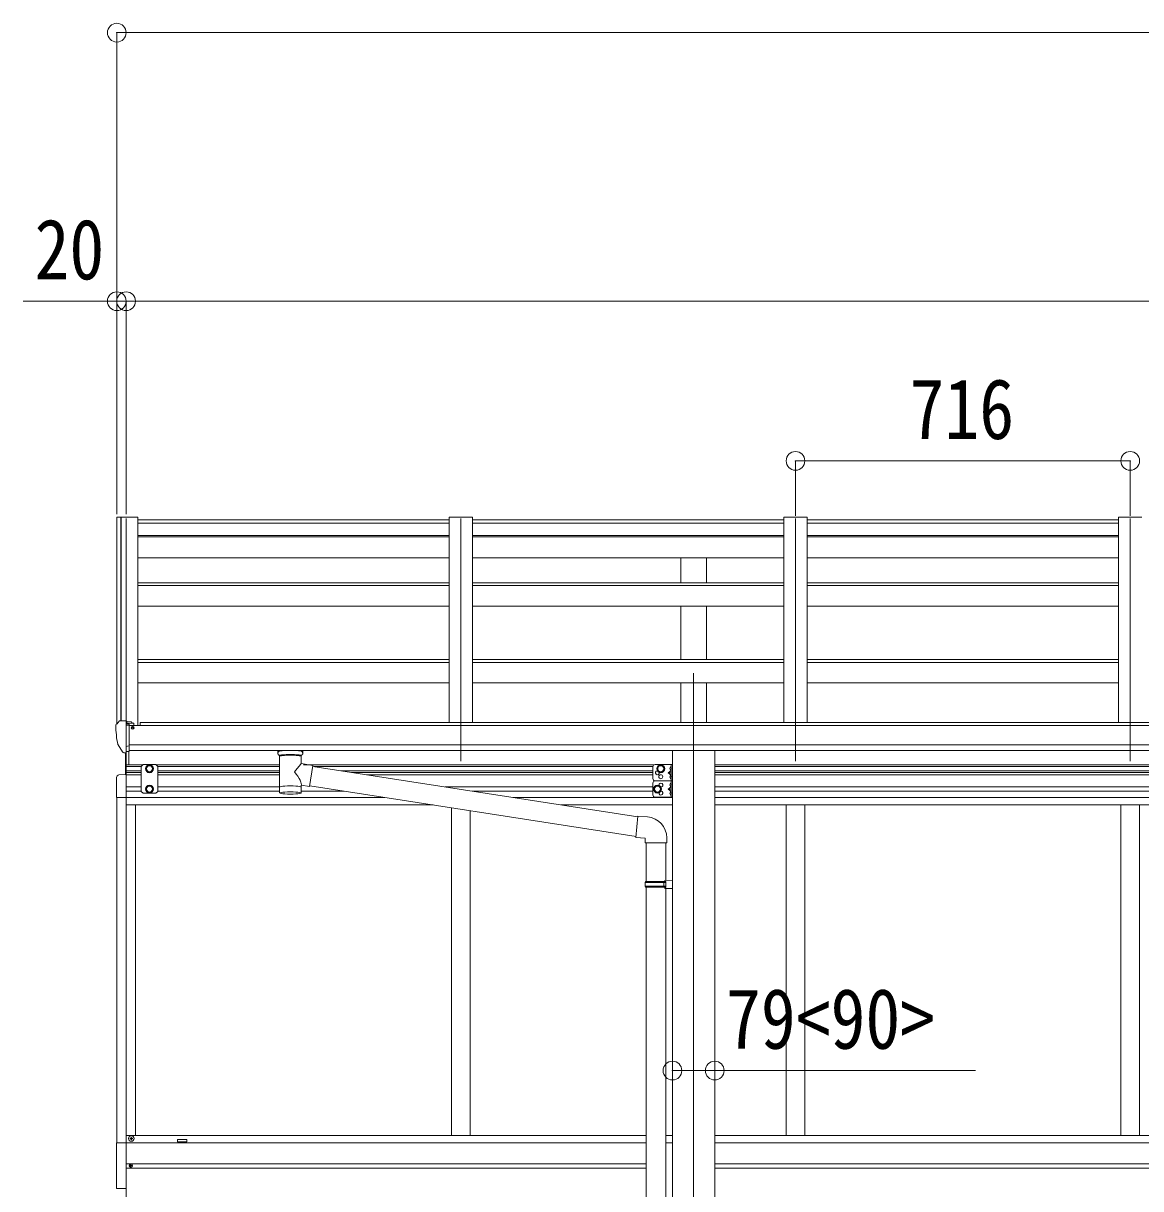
# Model space of a CAD drawing. Units: millimetres at full size, sheet at 1:40. Extents: x -11181 to 11305, y -7804 to 7716.
# Drawn here: x -1660 to 730, y 973 to 3466 of the extents above; entities that cross this region are included whole.
import ezdxf
from ezdxf.enums import TextEntityAlignment as Align

# ---------------------------------------------------------------- set-up
doc = ezdxf.new("R2010")
doc.units = ezdxf.units.MM
doc.header["$LTSCALE"] = 40
doc.header["$PDMODE"] = 32
doc.header["$PDSIZE"] = 40
for name, color, linetype, lineweight in [('0-1_本体', 4, 'Continuous', 9), ('0-2_部品', 7, 'Continuous', 9), ('0-8_PARTS2', 2, 'Continuous', 9), ('0-A_寸法', 6, 'Continuous', 9), ('1-1_GLASS', 4, 'Continuous', 9), ('1-2_GLASS_SEAL', 7, 'Continuous', 9)]:
    doc.layers.add(name, color=color, linetype=linetype, lineweight=lineweight)
doc.styles.add('ＭＳ ゴシック', font='')
doc.styles.get('ＭＳ ゴシック').set_extended_font_data('MS Gothic')

msp = doc.modelspace()

# ---------------------------------------------------------------- linework, layer by layer
at = {"layer": '0-1_本体'}
for p, q in [((-1460.27, 2408.2), (-1460.28, 1967.15)), ((-1459.33, 2409.09), (-1451.5, 2409.5)), ((-1451.28, 2409.42), (-1451.28, 1973.69)), ((-1451.2, 2409.31), (-1450.58, 2407.69)), ((-1415.28, 2409.51), (-1415.28, 1963.51)), ((-749.28, 2403.42), (-1415.28, 2403.42)), ((-1415.28, 2396.51), (-749.28, 2396.51)), ((-749.28, 2409.51), (-749.28, 1970.22)), ((-699.28, 2409.51), (-749.28, 2409.51)), ((-699.28, 2409.51), (-699.28, 1970.22)), ((-33.28, 2403.42), (-699.28, 2403.42)), ((-699.28, 2396.51), (-33.28, 2396.51)), ((-33.28, 2409.51), (-33.28, 1970.22)), ((16.72, 2409.51), (-33.28, 2409.51)), ((16.72, 2409.51), (16.72, 1970.22)), ((682.72, 2403.42), (16.72, 2403.42)), ((16.72, 2396.51), (682.72, 2396.51)), ((682.72, 2409.51), (682.72, 1970.22)), ((732.72, 2409.51), (682.72, 2409.51)), ((-1415.28, 2369.79), (-749.28, 2369.79)), ((-699.28, 2369.79), (-33.28, 2369.79)), ((16.72, 2369.79), (682.72, 2369.79)), ((-1415.28, 2367.21), (-749.28, 2367.21)), ((-699.28, 2367.21), (-33.28, 2367.21)), ((16.72, 2367.21), (682.72, 2367.21)), ((-1415.28, 2322.48), (-749.28, 2322.48)), ((-699.28, 2322.48), (-33.28, 2322.48)), ((-253.78, 2268.74), (-253.78, 2322.48)), ((-198.78, 2268.74), (-198.78, 2322.48)), ((16.72, 2322.48), (682.72, 2322.48)), ((-1415.28, 2268.74), (-749.28, 2268.74)), ((-699.28, 2268.74), (-33.28, 2268.74)), ((16.72, 2268.74), (682.72, 2268.74)), ((-1415.28, 2263.18), (-749.28, 2263.18)), ((-699.28, 2263.18), (-33.28, 2263.18)), ((16.72, 2263.18), (682.72, 2263.18)), ((-1415.28, 2219.18), (-749.28, 2219.18)), ((-699.28, 2219.18), (-33.28, 2219.18)), ((-253.78, 2105.09), (-253.78, 2219.18)), ((-198.78, 2105.09), (-198.78, 2219.18)), ((16.72, 2219.18), (682.72, 2219.18)), ((-1415.28, 2105.09), (-749.28, 2105.09)), ((-1415.28, 2098.3), (-749.28, 2098.3)), ((-699.28, 2105.09), (-33.28, 2105.09)), ((-699.28, 2098.3), (-33.28, 2098.3)), ((16.72, 2105.09), (682.72, 2105.09)), ((16.72, 2098.3), (682.72, 2098.3)), ((-1415.28, 2054.74), (-749.28, 2054.74)), ((-699.28, 2054.74), (-33.28, 2054.74)), ((-253.78, 1970.22), (-253.78, 2054.74)), ((-198.78, 1970.22), (-198.78, 2054.74)), ((16.72, 2054.74), (682.72, 2054.74)), ((-1410.28, 1963.51), (-1410.28, 1970.22)), ((4257.72, 1970.22), (-1410.28, 1970.22)), ((4281.22, 1963.51), (-1433.78, 1963.51)), ((-1433.78, 1922.29), (4281.22, 1922.29)), ((4281.22, 1910.44), (-1433.78, 1910.51)), ((-271.48, 1910.35), (-271.48, -945.73)), ((-181.08, 1910.35), (-181.08, -945.73))]:
    msp.add_line(p, q, dxfattribs=at)
msp.add_lwpolyline([(-1450.58, 1973.69), (-1450.58, 2409.51), (-1415.28, 2409.51)], dxfattribs=at)
msp.add_circle((-1426.31, 1958.78), 3, dxfattribs=at)
for centre, radius, start, end in [((-1459.28, 2408.09), 1, 93, 173.32986), ((-1451.48, 2409.2), 0.301, 21.06327, 92.86679)]:
    msp.add_arc(centre, radius, start, end, dxfattribs=at)
at = {"layer": '0-2_部品'}
for p, q in [((-1455.37, 1973.12), (-1459.43, 1967.32)), ((-1440.28, 1905.19), (-1440.28, 1973.69)), ((-1438.78, 1972.78), (-1440.28, 1972.78)), ((-1438.78, 1972.78), (-1438.78, 1966.61)), ((-1429.1, 1971.28), (-1438.78, 1972)), ((-1428.28, 1968.96), (-1428.28, 1970.86)), ((-1462.28, 1964.32), (-1462.28, 1963.69)), ((-1433.78, 1963.96), (-1440.28, 1964.36)), ((-1438.78, 1969.01), (-1424.78, 1968.95)), ((-1429.31, 1958.78), (-1428.78, 1958.78)), ((-1428.78, 1958.78), (-1428.48, 1958.78)), ((-1423.78, 1967.84), (-1423.78, 1963.51)), ((-1447.9, 1907), (-1457.65, 1922.38)), ((-1441.78, 1905.28), (-1445.49, 1905.51)), ((-1441.78, 1905.28), (-1440.28, 1905.19)), ((-1440.28, 1907.39), (-1439.78, 1907.39)), ((-1439.78, 1907.39), (-1439.28, 1908.39)), ((-1433.78, 1908.39), (-1439.28, 1908.39)), ((-1115.98, 1904.19), (-1115.98, 1910.3)), ((-1111.88, 1899.69), (-1111.9, 1819.39)), ((-1066.08, 1882.11), (-1066.08, 1899.7)), ((-1061.98, 1904.19), (-1061.98, 1910.3)), ((-1040.86, 1878.21), (-1066.08, 1882.12)), ((-1040.86, 1878.21), (-1047.88, 1832.95)), ((-345.75, 1768.3), (-1041.17, 1876.19)), ((-1066.06, 1819.39), (-1066.08, 1836.02)), ((-1066.08, 1835.77), (-1047.88, 1832.95)), ((-349.42, 1726.37), (-1047.61, 1834.69)), ((-324.76, 1768.24), (-345.59, 1770.07)), ((-283.68, 1712.5), (-283.68, 1723.41)), ((-329.68, 1712.5), (-283.68, 1712.5)), ((-327.68, 1712.5), (-327.68, 1629.84)), ((-285.68, 1712.5), (-285.68, 1632.4)), ((-329.68, 1627.84), (-328.68, 1629.84)), ((-329.68, 1627.84), (-285.68, 1627.84)), ((-329.68, 1627.84), (-329.68, 1619.84)), ((-328.68, 1629.84), (-285.68, 1629.84)), ((-290.16, 1627.84), (-290.58, 1629.84)), ((-287.68, 1632.34), (-271.68, 1632.81)), ((-287.68, 1630.34), (-287.68, 1632.34)), ((-287.68, 1630.34), (-285.68, 1630.34)), ((-271.68, 1632.81), (-271.68, 1614.87)), ((-329.68, 1619.84), (-285.68, 1619.84)), ((-329.68, 1619.84), (-328.68, 1617.84)), ((-328.68, 1617.84), (-285.68, 1617.84)), ((-327.68, 1617.84), (-327.68, 673.65)), ((-287.68, 1615.34), (-287.68, 1617.34)), ((-287.68, 1615.34), (-271.68, 1614.87)), ((-285.68, 1615.28), (-285.68, 676.21))]:
    msp.add_line(p, q, dxfattribs=at)
for points in [[(-1440.28, 1973.69), (-1452.28, 1973.69), (-1454.61, 1973.55)], [(-1429.1, 1971.28), (-1428.94, 1971.26), (-1428.78, 1971.23), (-1428.63, 1971.18), (-1428.51, 1971.13), (-1428.41, 1971.07), (-1428.34, 1971.01), (-1428.29, 1970.93), (-1428.28, 1970.86)], [(-1433.78, 1908.39), (-1433.78, 1966.61), (-1438.78, 1966.61)], [(-1428.48, 1959.96), (-1428.48, 1958.78), (-1423.78, 1958.78)], [(-1423.78, 1960.39), (-1423.78, 1958.78), (-1423.31, 1958.78)], [(-1440.28, 1919.08), (-1437.12, 1919.49), (-1433.78, 1919.92)], [(-1115.94, 1904.13), (-1115.97, 1904.48), (-1115.72, 1905.44), (-1115.2, 1906.33), (-1114.39, 1907.16), (-1113.28, 1907.96), (-1111.88, 1908.69)], [(-1115.94, 1904.24), (-1115.97, 1903.89), (-1115.72, 1902.93), (-1115.2, 1902.05), (-1114.39, 1901.21), (-1113.28, 1900.41), (-1111.88, 1899.69)], [(-1066.08, 1908.67), (-1065.85, 1908.58), (-1064.49, 1907.85), (-1063.38, 1907), (-1062.62, 1906.13), (-1062.16, 1905.23), (-1061.99, 1904.35)], [(-1066.08, 1899.7), (-1065.85, 1899.79), (-1064.49, 1900.53), (-1063.38, 1901.37), (-1062.62, 1902.24), (-1062.16, 1903.14), (-1061.99, 1904.02)], [(-345.59, 1770.07), (-349.6, 1724.24), (-329.68, 1722.5), (-329.68, 1712.5)], [(-290.16, 1627.84), (-290.16, 1619.84), (-290.58, 1617.84)], [(-287.68, 1617.34), (-285.68, 1617.34), (-285.68, 1630.34)]]:
    msp.add_lwpolyline(points, dxfattribs=at)
for centre, radius, start, end in [((-1454.55, 1972.55), 1, 93.5, 145), ((-1459.28, 1964.32), 3, 93, 180), ((-1269.79, 1963.69), 192.49, 180.0008, 192.1233), ((-1426.28, 1958.78), 2.5, 151.64236, 180), ((-1426.28, 1958.78), 2.5, 0, 151.64236), ((-1455.05, 1923.88), 3, 191.83348, 210), ((-1445.3, 1908.5), 3, 210, 266.5), ((-1098.91, 1858.97), 51.38, 92.46126, 104.61963), ((-1079.03, 1858.97), 51.38, 75.38037, 87.53874), ((-328.68, 1723.41), 45, 0, 85)]:
    msp.add_arc(centre, radius, start, end, dxfattribs=at)
for centre, major_axis, ratio, start_param, end_param in [((-1424.78, 1967.85), (-0.02, 1.1), 0.906239, 4.6917496, 6.2625459), ((-1088.98, 1898.49), (-22.91, -0.42), 0.072511, 4.711586, 6.2823824), ((-1088.96, 1900.12), (-22.91, -0.42), 0.072511, 4.711586, 6.2823824), ((-1089, 1900.12), (22.92, -0.42), 0.07247, 0.0008089, 1.5716053), ((-1089, 1898.49), (22.92, -0.42), 0.07247, 0.0008089, 1.5716053), ((-1077.98, 1904.19), (16, 0), 0.361356, 0, 0.0194874), ((-1077.98, 1904.19), (16, 0), 0.361356, 6.2636979, 6.2831853), ((-1086.43, 1859.92), (20.32, 22.25), 0.045535, 4.9756507, 6.2441899), ((-1088.98, 1862.56), (-22.81, 26.62), 0.234429, 3.1563334, 4.5976381), ((-1088.98, 1819.39), (22.92, 0), 0.101955, 6.2829723, 9.4248207), ((-1088.98, 1831.83), (22.91, 0), 0.122865, 6.2831853, 9.424778), ((-1088.98, 1819.39), (22.92, 0), 0.101955, 3.1415499, 6.2833984)]:
    msp.add_ellipse(centre, major_axis=major_axis, ratio=ratio, start_param=start_param, end_param=end_param, dxfattribs=at)
at = {"layer": '0-8_PARTS2'}
for p, q in [((-1440.28, 2406.37), (-1440.28, 1887.08)), ((-724.28, 2406.37), (-724.28, 1887.08)), ((-8.28, 2406.37), (-8.28, 1887.08)), ((707.72, 2406.37), (707.72, 1887.08)), ((-226.28, 2075.89), (-226.28, -999.34))]:
    msp.add_line(p, q, dxfattribs=at)
at = {"layer": '0-A_寸法'}
for p, q in [((-1460.27, 3445.61), (10035.72, 3445.61)), ((-1460.27, 2871.2), (-1460.27, 2415.63)), ((-1440.28, 2871.2), (-1460.27, 2871.2)), ((-1440.28, 2871.2), (-1440.28, 2415.63)), ((-1440.28, 2871.2), (4287.72, 2871.2)), ((-1440.28, 2871.2), (-1440.28, 2415.63)), ((-8.28, 2529.76), (-8.28, 2412.16)), ((-8.28, 2529.76), (707.72, 2529.76)), ((707.72, 2529.76), (707.72, 2412.16)), ((-271.48, 1225.55), (-181.08, 1225.55)), ((-181.08, 1225.55), (376.54, 1225.55))]:
    msp.add_line(p, q, dxfattribs=at)
msp.add_lwpolyline([(-1460.27, 3445.61), (-1460.27, 2871.2), (-1660.27, 2871.2)], dxfattribs=at)
for p in [(-1460.27, 3445.61), (-1460.27, 2871.2), (-1440.28, 2871.2), (-8.28, 2529.76), (707.72, 2529.76), (-271.48, 1225.55), (-181.08, 1225.55)]:
    msp.add_point(p, dxfattribs=at)
at = {"layer": '1-1_GLASS'}
for p, q in [((-1440.28, 1879.19), (-1404.78, 1879.19)), ((-1440.28, 1875.69), (-1407.78, 1875.69)), ((-1375.78, 1879.19), (-1111.88, 1879.19)), ((-1372.78, 1875.69), (-1111.89, 1875.69)), ((-1060.51, 1879.19), (-311.48, 1879.19)), ((-1037.94, 1875.69), (-313.45, 1875.69)), ((-181.08, 1879.19), (3039.92, 1879.19)), ((-181.08, 1875.69), (3039.92, 1875.69)), ((-1440.28, 1866.69), (-1407.78, 1866.69)), ((-1440.28, 1863.19), (-1407.78, 1863.19)), ((-1440.28, 1858.89), (-1440.28, 1021.69)), ((-1407.78, 1858.19), (-1440.28, 1858.19)), ((-1372.78, 1866.69), (-1111.89, 1866.69)), ((-1372.78, 1863.19), (-1111.89, 1863.19)), ((-1111.89, 1858.19), (-1372.78, 1858.19)), ((-979.93, 1866.69), (-313.48, 1866.69)), ((-957.37, 1863.19), (-313.48, 1863.19)), ((-632.2, 1858.19), (-925.14, 1858.19)), ((-313.48, 1858.19), (-632.2, 1858.19)), ((-181.08, 1866.69), (3039.92, 1866.69)), ((-181.08, 1863.19), (3039.92, 1863.19)), ((3039.92, 1858.19), (-181.08, 1858.19)), ((-1440.28, 1832.19), (-1407.78, 1832.19)), ((-1440.28, 1823.19), (-1407.78, 1823.19)), ((-1372.78, 1832.19), (-1111.89, 1832.19)), ((-1372.78, 1823.19), (-1111.9, 1823.19)), ((-1066.07, 1823.19), (-973.5, 1823.19)), ((-757.55, 1832.19), (-313.48, 1832.19)), ((-699.54, 1823.19), (-313.48, 1823.19)), ((-181.08, 1832.19), (3039.92, 1832.19)), ((-181.08, 1823.19), (3039.92, 1823.19)), ((-1460.28, 1809.49), (-1460.28, 1070.89)), ((-886.48, 1809.69), (-1440.28, 1809.69)), ((-612.52, 1809.69), (-271.48, 1809.69)), ((-181.08, 1809.69), (3039.92, 1809.69)), ((-783.35, 1793.69), (-1440.28, 1793.69)), ((-1420.28, 1793.69), (-1420.28, 1086.69)), ((-744.28, 1787.63), (-744.28, 1086.69)), ((-704.28, 1781.42), (-704.28, 1086.69)), ((-271.48, 1793.69), (-509.38, 1793.69)), ((-181.08, 1793.69), (3039.92, 1793.69)), ((-28.28, 1793.69), (-28.28, 1086.69)), ((11.72, 1793.69), (11.72, 1086.69)), ((687.72, 1793.69), (687.72, 1086.69)), ((727.72, 1793.69), (727.72, 1086.69)), ((-1440.28, 1086.69), (-327.48, 1086.69)), ((-285.08, 1086.69), (-271.08, 1086.69)), ((-181.08, 1086.69), (3039.92, 1086.69)), ((-1440.28, 1070.69), (-327.48, 1070.69)), ((-285.08, 1070.69), (-271.08, 1070.69)), ((-181.08, 1070.69), (3039.92, 1070.69)), ((-1440.28, 1026.13), (-327.48, 1026.13)), ((-181.08, 1026.13), (3039.92, 1026.13)), ((-1440.28, 1021.69), (-1440.28, -15.31)), ((-327.48, 1017.13), (-1440.28, 1017.13)), ((3039.92, 1017.13), (-181.08, 1017.13))]:
    msp.add_line(p, q, dxfattribs=at)
msp.add_lwpolyline([(-1310.28, 1073.19), (-1330.28, 1073.19), (-1330.28, 1078.19), (-1310.28, 1078.19)], close=True, dxfattribs=at)
at = {"layer": '1-2_GLASS_SEAL'}
for p, q in [((-1441.78, 1858.69), (-1441.78, 1905.29)), ((-1441.78, 1858.69), (-1441.78, 1905.29)), ((-1440.28, 1858.69), (-1440.28, 1905.19)), ((-1434.78, 1879.19), (-1434.78, 1908.39)), ((-1403.78, 1880.19), (-1407.78, 1876.19)), ((-1407.78, 1876.19), (-1407.78, 1822.7)), ((-1376.78, 1880.19), (-1403.78, 1880.19)), ((-1376.78, 1880.19), (-1372.78, 1876.19)), ((-1372.78, 1822.7), (-1372.78, 1876.19)), ((-313.48, 1875.19), (-313.48, 1850.19)), ((-308.48, 1880.19), (-271.48, 1880.19)), ((-274.48, 1875.69), (-275.28, 1875.55)), ((-273.98, 1880.19), (-273.98, 1845.19)), ((-271.48, 1880.19), (-271.48, 1845.19)), ((-1460.78, 1852.4), (-1460.78, 1809.49)), ((-1440.28, 1858.69), (-1455.57, 1857.89)), ((-308.48, 1845.19), (-271.48, 1845.19)), ((-308.48, 1845.19), (-271.48, 1845.19)), ((-273.98, 1862.69), (-280.98, 1862.69)), ((-274.48, 1867.69), (-275.28, 1867.83)), ((-274.48, 1857.69), (-275.28, 1857.55)), ((-274.48, 1849.69), (-275.28, 1849.83)), ((-274.48, 1867.69), (-273.98, 1867.78)), ((-274.48, 1849.69), (-273.98, 1849.78)), ((-273.98, 1845.19), (-273.98, 1810.19)), ((-271.48, 1845.19), (-271.48, 1810.19)), ((-1403.78, 1818.7), (-1407.78, 1822.7)), ((-1390.28, 1835.2), (-1396.78, 1831.44)), ((-1396.78, 1831.44), (-1396.78, 1823.94)), ((-1396.78, 1823.94), (-1390.28, 1820.19)), ((-1383.78, 1831.44), (-1390.28, 1835.2)), ((-1390.28, 1820.19), (-1383.78, 1823.94)), ((-1383.78, 1823.94), (-1383.78, 1831.44)), ((-1376.78, 1818.7), (-1372.78, 1822.7)), ((-313.48, 1840.19), (-313.48, 1815.19)), ((-273.98, 1827.69), (-280.98, 1827.69)), ((-274.48, 1840.69), (-275.28, 1840.55)), ((-274.48, 1832.69), (-275.28, 1832.83)), ((-274.48, 1822.69), (-275.28, 1822.55)), ((-274.48, 1832.69), (-273.98, 1832.78)), ((-1440.28, 1809.49), (-1460.78, 1809.49)), ((-1376.78, 1818.7), (-1403.78, 1818.7)), ((-308.48, 1810.19), (-271.48, 1810.19)), ((-274.48, 1814.69), (-275.28, 1814.83)), ((-274.48, 1814.69), (-273.98, 1814.78)), ((-1430.78, 1079.69), (-1431.78, 1079.69)), ((-1427.78, 1080.69), (-1426.78, 1080.69)), ((-1431.51, 1022.6), (-1432.33, 1022.6)), ((-1429.05, 1021.78), (-1428.23, 1021.78))]:
    msp.add_line(p, q, dxfattribs=at)
for points in [[(-1396.78, 1874.94), (-1390.28, 1878.7), (-1383.78, 1874.94)], [(-1383.78, 1874.94), (-1383.78, 1867.44), (-1390.28, 1863.69), (-1396.78, 1867.44), (-1396.78, 1874.94)], [(-273.59, 1871.69), (-274.23, 1872.88), (-276.46, 1873.99)], [(-273.59, 1871.69), (-274.23, 1870.5), (-276.46, 1869.39)], [(-274.48, 1867.69), (-274.48, 1875.69), (-273.98, 1875.6), (-273.98, 1867.78)], [(-273.98, 1867.69), (-280.98, 1862.69), (-273.98, 1857.69)], [(-273.59, 1853.69), (-274.23, 1854.88), (-276.46, 1855.99)], [(-273.59, 1853.69), (-274.23, 1852.5), (-276.46, 1851.39)], [(-274.48, 1849.69), (-274.48, 1857.69), (-273.98, 1857.6), (-273.98, 1849.78)], [(-273.98, 1832.69), (-280.98, 1827.69), (-273.98, 1822.69)], [(-273.59, 1836.69), (-274.23, 1837.88), (-276.46, 1838.99)], [(-273.59, 1836.69), (-274.23, 1835.5), (-276.46, 1834.39)], [(-273.59, 1818.69), (-274.23, 1819.88), (-276.46, 1820.99)], [(-274.48, 1832.69), (-274.48, 1840.69), (-273.98, 1840.6), (-273.98, 1832.78)], [(-274.48, 1814.69), (-274.48, 1822.69), (-273.98, 1822.6), (-273.98, 1814.78)], [(-273.59, 1818.69), (-274.23, 1817.5), (-276.46, 1816.39)], [(-1431.78, 1079.69), (-1431.78, 1080.69), (-1430.78, 1080.69)], [(-1429.78, 1081.69), (-1429.78, 1082.69), (-1428.78, 1082.69), (-1428.78, 1081.69)], [(-1428.78, 1078.69), (-1428.78, 1077.69), (-1429.78, 1077.69), (-1429.78, 1078.69)], [(-1426.78, 1080.69), (-1426.78, 1079.69), (-1427.78, 1079.69)], [(-1440.28, 1071.19), (-1460.98, 1071.19), (-1460.98, 973.19), (-1440.28, 973.19)], [(-1432.33, 1022.6), (-1432.33, 1021.78), (-1431.51, 1021.78)], [(-1429.87, 1023.42), (-1429.87, 1024.24), (-1430.69, 1024.24), (-1430.69, 1023.42)], [(-1428.23, 1021.78), (-1428.23, 1022.6), (-1429.05, 1022.6)], [(-1430.69, 1020.96), (-1430.69, 1020.14), (-1429.87, 1020.14), (-1429.87, 1020.96)]]:
    msp.add_lwpolyline(points, dxfattribs=at)
for points in [[(-296.48, 1863.69), (-289.98, 1867.44), (-289.98, 1874.94), (-296.48, 1878.7), (-302.98, 1874.94), (-302.98, 1867.44)], [(-303.48, 1820.19), (-296.98, 1823.94), (-296.98, 1831.44), (-303.48, 1835.2), (-309.98, 1831.44), (-309.98, 1823.94)]]:
    msp.add_lwpolyline(points, close=True, dxfattribs=at)
for centre, radius in [((-1390.28, 1871.19), 8.5), ((-1390.28, 1871.19), 7.5), ((-1390.28, 1871.19), 6.5), ((-296.48, 1871.19), 8.5), ((-296.48, 1871.19), 7.5), ((-296.48, 1871.19), 6.5), ((-296.48, 1854.19), 4.25), ((-1390.28, 1827.69), 8.5), ((-1390.28, 1827.69), 7.5), ((-1390.28, 1827.69), 6.5), ((-303.48, 1827.69), 8.5), ((-303.48, 1827.69), 7.5), ((-303.48, 1827.69), 6.5), ((-1429.28, 1080.19), 5.9), ((-1430.28, 1022.19), 3.75)]:
    msp.add_circle(centre, radius, dxfattribs=at)
for centre, radius, start, end in [((-308.48, 1875.19), 5, 90, 180), ((-270.38, 1871.69), 6.5, 147.94412, 212.05588), ((-275.12, 1874.66), 0.9, 100, 147.94412), ((-1455.28, 1852.4), 5.5, 93, 180), ((-308.48, 1850.19), 5, 180, 270), ((-308.48, 1840.19), 5, 90, 180), ((-303.48, 1862.69), 4.25, 94.76077, 6.29431), ((-270.38, 1853.69), 6.5, 147.94412, 212.05588), ((-275.12, 1868.72), 0.9, 212.05588, 260), ((-275.12, 1856.66), 0.9, 100, 147.94412), ((-275.12, 1850.72), 0.9, 212.05588, 260), ((-296.48, 1836.19), 4.25, 274.76077, 186.29431), ((-296.48, 1819.19), 4.25, 173.70569, 85.23923), ((-270.38, 1836.69), 6.5, 147.94412, 212.05588), ((-270.38, 1818.69), 6.5, 147.94412, 212.05588), ((-275.12, 1839.66), 0.9, 100, 147.94412), ((-275.12, 1833.72), 0.9, 212.05588, 260), ((-275.12, 1821.66), 0.9, 100, 147.94412), ((-308.48, 1815.19), 5, 180, 270), ((-275.12, 1815.72), 0.9, 212.05588, 260), ((-1430.78, 1081.69), 1, 270, 0), ((-1430.78, 1078.69), 1, 0, 90), ((-1427.78, 1081.69), 1, 180, 270), ((-1427.78, 1078.69), 1, 90, 180), ((-1431.51, 1023.42), 0.82, 270, 0), ((-1429.05, 1023.42), 0.82, 180, 270), ((-1431.51, 1020.96), 0.82, 0, 90), ((-1429.05, 1020.96), 0.82, 90, 180)]:
    msp.add_arc(centre, radius, start, end, dxfattribs=at)

# ---------------------------------------------------------------- texts
at = {"layer": '0-A_寸法', "color": 7, "style": 'ＭＳ ゴシック', "width": 0.85}
for s, p in [('20', (-1636.27, 2879.2)), ('716', (235.72, 2537.76)), ('79<90>', (-157.08, 1233.55))]:
    msp.add_text(s, height=129, dxfattribs=at).set_placement(p, align=Align.BOTTOM_LEFT)

doc.saveas('drawing.dxf')
